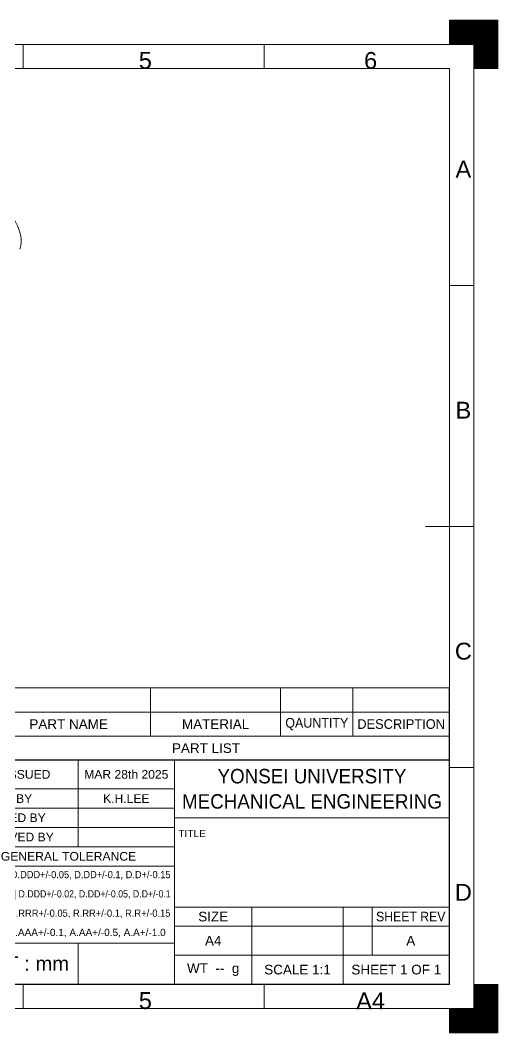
# Model space of a CAD drawing. Header units: millimetres. Extents: x 0 to 297, y 0 to 210.
# Drawn here: x 197.9 to 297, y 0 to 210 of the extents above; entities that cross this region are included whole.
import ezdxf

# ---------------------------------------------------------------- set-up
doc = ezdxf.new("R2010")
doc.units = ezdxf.units.MM
doc.layers.add('1', color=7, linetype='Continuous', true_color=0xffffff)
doc.layers.add('256', color=7, linetype='Continuous', true_color=0xffffff)
doc.styles.add('Arial', font='Arial')

# ---------------------------------------------------------------- blocks, each defined once
blk = doc.blocks.new('HATCH3')
at = {"color": 7, "lineweight": 13}
for p, q in [((287, 209.98988), (297, 209.98988)), ((287, 209.94755), (297, 209.94755)), ((287, 209.90522), (297, 209.90522)), ((287, 209.86289), (297, 209.86289)), ((287, 209.82056), (297, 209.82056)), ((287, 209.77823), (297, 209.77823)), ((287, 209.7359), (297, 209.7359)), ((287, 209.69357), (297, 209.69357)), ((287, 209.65124), (297, 209.65124)), ((287, 209.60891), (297, 209.60891)), ((287, 209.56658), (297, 209.56658)), ((287, 209.52425), (297, 209.52425)), ((287, 209.48192), (297, 209.48192)), ((287, 209.43959), (297, 209.43959)), ((287, 209.39726), (297, 209.39726)), ((287, 209.35493), (297, 209.35493)), ((287, 209.3126), (297, 209.3126)), ((287, 209.27027), (297, 209.27027)), ((287, 209.22794), (297, 209.22794)), ((287, 209.18561), (297, 209.18561)), ((287, 209.14328), (297, 209.14328)), ((287, 209.10095), (297, 209.10095)), ((287, 209.05862), (297, 209.05862)), ((287, 209.01629), (297, 209.01629)), ((287, 208.97396), (297, 208.97396)), ((287, 208.93163), (297, 208.93163)), ((287, 208.8893), (297, 208.8893)), ((287, 208.84697), (297, 208.84697)), ((287, 208.80464), (297, 208.80464)), ((287, 208.76231), (297, 208.76231)), ((287, 208.71998), (297, 208.71998)), ((287, 208.67765), (297, 208.67765)), ((287, 208.63532), (297, 208.63532)), ((287, 208.59299), (297, 208.59299)), ((287, 208.55066), (297, 208.55066)), ((287, 208.50833), (297, 208.50833)), ((287, 208.466), (297, 208.466)), ((287, 208.42367), (297, 208.42367)), ((287, 208.38134), (297, 208.38134)), ((287, 208.33901), (297, 208.33901)), ((287, 208.29668), (297, 208.29668)), ((287, 208.25435), (297, 208.25435)), ((287, 208.21202), (297, 208.21202)), ((287, 208.16969), (297, 208.16969)), ((287, 208.12736), (297, 208.12736)), ((287, 208.08503), (297, 208.08503)), ((287, 208.0427), (297, 208.0427)), ((287, 208.00037), (297, 208.00037)), ((287, 207.95804), (297, 207.95804)), ((287, 207.91571), (297, 207.91571)), ((287, 207.87338), (297, 207.87338)), ((287, 207.83105), (297, 207.83105)), ((287, 207.78872), (297, 207.78872)), ((287, 207.74639), (297, 207.74639)), ((287, 207.70406), (297, 207.70406)), ((287, 207.66173), (297, 207.66173)), ((287, 207.6194), (297, 207.6194)), ((287, 207.57707), (297, 207.57707)), ((287, 207.53474), (297, 207.53474)), ((287, 207.49241), (297, 207.49241)), ((287, 207.45008), (297, 207.45008)), ((287, 207.40775), (297, 207.40775)), ((287, 207.36542), (297, 207.36542)), ((287, 207.32309), (297, 207.32309)), ((287, 207.28076), (297, 207.28076)), ((287, 207.23843), (297, 207.23843)), ((287, 207.1961), (297, 207.1961)), ((287, 207.15377), (297, 207.15377)), ((287, 207.11144), (297, 207.11144)), ((287, 207.06911), (297, 207.06911)), ((287, 207.02678), (297, 207.02678)), ((287, 206.98445), (297, 206.98445)), ((287, 206.94212), (297, 206.94212)), ((287, 206.89979), (297, 206.89979)), ((287, 206.85746), (297, 206.85746)), ((287, 206.81513), (297, 206.81513)), ((287, 206.7728), (297, 206.7728)), ((287, 206.73047), (297, 206.73047)), ((287, 206.68814), (297, 206.68814)), ((287, 206.64581), (297, 206.64581)), ((287, 206.60348), (297, 206.60348)), ((287, 206.56115), (297, 206.56115)), ((287, 206.51882), (297, 206.51882)), ((287, 206.47649), (297, 206.47649)), ((287, 206.43416), (297, 206.43416)), ((287, 206.39183), (297, 206.39183)), ((287, 206.3495), (297, 206.3495)), ((287, 206.30717), (297, 206.30717)), ((287, 206.26484), (297, 206.26484)), ((287, 206.22251), (297, 206.22251)), ((287, 206.18018), (297, 206.18018)), ((287, 206.13785), (297, 206.13785)), ((287, 206.09552), (297, 206.09552)), ((287, 206.05319), (297, 206.05319)), ((287, 206.01086), (297, 206.01086)), ((287, 205.96853), (297, 205.96853)), ((287, 205.9262), (297, 205.9262)), ((287, 205.88387), (297, 205.88387)), ((287, 205.84154), (297, 205.84154)), ((287, 205.79921), (297, 205.79921)), ((287, 205.75688), (297, 205.75688)), ((287, 205.71455), (297, 205.71455)), ((287, 205.67222), (297, 205.67222)), ((287, 205.62989), (297, 205.62989)), ((287, 205.58756), (297, 205.58756)), ((287, 205.54523), (297, 205.54523)), ((287, 205.5029), (297, 205.5029)), ((287, 205.46057), (297, 205.46057)), ((287, 205.41824), (297, 205.41824)), ((287, 205.37591), (297, 205.37591)), ((287, 205.33358), (297, 205.33358)), ((287, 205.29125), (297, 205.29125)), ((287, 205.24892), (297, 205.24892)), ((287, 205.20659), (297, 205.20659)), ((287, 205.16426), (297, 205.16426)), ((287, 205.12193), (297, 205.12193)), ((287, 205.0796), (297, 205.0796)), ((287, 205.03727), (297, 205.03727)), ((292, 204.99494), (297, 204.99494)), ((292, 204.95261), (297, 204.95261)), ((292, 204.91028), (297, 204.91028)), ((292, 204.86795), (297, 204.86795)), ((292, 204.82562), (297, 204.82562)), ((292, 204.78329), (297, 204.78329)), ((292, 204.74096), (297, 204.74096)), ((292, 204.69863), (297, 204.69863)), ((292, 204.6563), (297, 204.6563)), ((292, 204.61397), (297, 204.61397)), ((292, 204.57164), (297, 204.57164)), ((292, 204.52931), (297, 204.52931)), ((292, 204.48698), (297, 204.48698)), ((292, 204.44465), (297, 204.44465)), ((292, 204.40232), (297, 204.40232)), ((292, 204.35999), (297, 204.35999)), ((292, 204.31766), (297, 204.31766)), ((292, 204.27533), (297, 204.27533)), ((292, 204.233), (297, 204.233)), ((292, 204.19067), (297, 204.19067)), ((292, 204.14834), (297, 204.14834)), ((292, 204.10601), (297, 204.10601)), ((292, 204.06368), (297, 204.06368)), ((292, 204.02135), (297, 204.02135)), ((292, 203.97902), (297, 203.97902)), ((292, 203.93669), (297, 203.93669)), ((292, 203.89436), (297, 203.89436)), ((292, 203.85203), (297, 203.85203)), ((292, 203.8097), (297, 203.8097)), ((292, 203.76737), (297, 203.76737)), ((292, 203.72504), (297, 203.72504)), ((292, 203.68271), (297, 203.68271)), ((292, 203.64038), (297, 203.64038)), ((292, 203.59805), (297, 203.59805)), ((292, 203.55572), (297, 203.55572)), ((292, 203.51339), (297, 203.51339)), ((292, 203.47106), (297, 203.47106)), ((292, 203.42873), (297, 203.42873)), ((292, 203.3864), (297, 203.3864)), ((292, 203.34407), (297, 203.34407)), ((292, 203.30174), (297, 203.30174)), ((292, 203.25941), (297, 203.25941)), ((292, 203.21708), (297, 203.21708)), ((292, 203.17475), (297, 203.17475)), ((292, 203.13242), (297, 203.13242)), ((292, 203.09009), (297, 203.09009)), ((292, 203.04776), (297, 203.04776)), ((292, 203.00543), (297, 203.00543)), ((292, 202.9631), (297, 202.9631)), ((292, 202.92077), (297, 202.92077)), ((292, 202.87844), (297, 202.87844)), ((292, 202.83611), (297, 202.83611)), ((292, 202.79378), (297, 202.79378)), ((292, 202.75145), (297, 202.75145)), ((292, 202.70912), (297, 202.70912)), ((292, 202.66679), (297, 202.66679)), ((292, 202.62446), (297, 202.62446)), ((292, 202.58213), (297, 202.58213)), ((292, 202.5398), (297, 202.5398)), ((292, 202.49747), (297, 202.49747)), ((292, 202.45514), (297, 202.45514)), ((292, 202.41281), (297, 202.41281)), ((292, 202.37048), (297, 202.37048)), ((292, 202.32815), (297, 202.32815)), ((292, 202.28582), (297, 202.28582)), ((292, 202.24349), (297, 202.24349)), ((292, 202.20116), (297, 202.20116)), ((292, 202.15883), (297, 202.15883)), ((292, 202.1165), (297, 202.1165)), ((292, 202.07417), (297, 202.07417)), ((292, 202.03184), (297, 202.03184)), ((292, 201.98951), (297, 201.98951)), ((292, 201.94718), (297, 201.94718)), ((292, 201.90485), (297, 201.90485)), ((292, 201.86252), (297, 201.86252)), ((292, 201.82019), (297, 201.82019)), ((292, 201.77786), (297, 201.77786)), ((292, 201.73553), (297, 201.73553)), ((292, 201.6932), (297, 201.6932)), ((292, 201.65087), (297, 201.65087)), ((292, 201.60854), (297, 201.60854)), ((292, 201.56621), (297, 201.56621)), ((292, 201.52388), (297, 201.52388)), ((292, 201.48155), (297, 201.48155)), ((292, 201.43922), (297, 201.43922)), ((292, 201.39689), (297, 201.39689)), ((292, 201.35456), (297, 201.35456)), ((292, 201.31223), (297, 201.31223)), ((292, 201.2699), (297, 201.2699)), ((292, 201.22757), (297, 201.22757)), ((292, 201.18524), (297, 201.18524)), ((292, 201.14291), (297, 201.14291)), ((292, 201.10058), (297, 201.10058)), ((292, 201.05825), (297, 201.05825)), ((292, 201.01592), (297, 201.01592)), ((292, 200.97359), (297, 200.97359)), ((292, 200.93126), (297, 200.93126)), ((292, 200.88893), (297, 200.88893)), ((292, 200.8466), (297, 200.8466)), ((292, 200.80427), (297, 200.80427)), ((292, 200.76194), (297, 200.76194)), ((292, 200.71961), (297, 200.71961)), ((292, 200.67728), (297, 200.67728)), ((292, 200.63495), (297, 200.63495)), ((292, 200.59262), (297, 200.59262)), ((292, 200.55029), (297, 200.55029)), ((292, 200.50796), (297, 200.50796)), ((292, 200.46563), (297, 200.46563)), ((292, 200.4233), (297, 200.4233)), ((292, 200.38097), (297, 200.38097)), ((292, 200.33864), (297, 200.33864)), ((292, 200.29631), (297, 200.29631)), ((292, 200.25398), (297, 200.25398)), ((292, 200.21165), (297, 200.21165)), ((292, 200.16932), (297, 200.16932)), ((292, 200.12699), (297, 200.12699)), ((292, 200.08466), (297, 200.08466)), ((292, 200.04233), (297, 200.04233)), ((292, 200), (297, 200))]:
    blk.add_line(p, q, dxfattribs=at)
blk = doc.blocks.new('HATCH5')
at = {"color": 7, "lineweight": 13}
for p, q in [((292, 9.98988), (297, 9.98988)), ((292, 9.94755), (297, 9.94755)), ((292, 9.90522), (297, 9.90522)), ((292, 9.86289), (297, 9.86289)), ((292, 9.82056), (297, 9.82056)), ((292, 9.77823), (297, 9.77823)), ((292, 9.7359), (297, 9.7359)), ((292, 9.69357), (297, 9.69357)), ((292, 9.65124), (297, 9.65124)), ((292, 9.60891), (297, 9.60891)), ((292, 9.56658), (297, 9.56658)), ((292, 9.52425), (297, 9.52425)), ((292, 9.48192), (297, 9.48192)), ((292, 9.43959), (297, 9.43959)), ((292, 9.39726), (297, 9.39726)), ((292, 9.35493), (297, 9.35493)), ((292, 9.3126), (297, 9.3126)), ((292, 9.27027), (297, 9.27027)), ((292, 9.22794), (297, 9.22794)), ((292, 9.18561), (297, 9.18561)), ((292, 9.14328), (297, 9.14328)), ((292, 9.10095), (297, 9.10095)), ((292, 9.05862), (297, 9.05862)), ((292, 9.01629), (297, 9.01629)), ((292, 8.97396), (297, 8.97396)), ((292, 8.93163), (297, 8.93163)), ((292, 8.8893), (297, 8.8893)), ((292, 8.84697), (297, 8.84697)), ((292, 8.80464), (297, 8.80464)), ((292, 8.76231), (297, 8.76231)), ((292, 8.71998), (297, 8.71998)), ((292, 8.67765), (297, 8.67765)), ((292, 8.63532), (297, 8.63532)), ((292, 8.59299), (297, 8.59299)), ((292, 8.55066), (297, 8.55066)), ((292, 8.50833), (297, 8.50833)), ((292, 8.466), (297, 8.466)), ((292, 8.42367), (297, 8.42367)), ((292, 8.38134), (297, 8.38134)), ((292, 8.33901), (297, 8.33901)), ((292, 8.29668), (297, 8.29668)), ((292, 8.25435), (297, 8.25435)), ((292, 8.21202), (297, 8.21202)), ((292, 8.16969), (297, 8.16969)), ((292, 8.12736), (297, 8.12736)), ((292, 8.08503), (297, 8.08503)), ((292, 8.0427), (297, 8.0427)), ((292, 8.00037), (297, 8.00037)), ((292, 7.95804), (297, 7.95804)), ((292, 7.91571), (297, 7.91571)), ((292, 7.87338), (297, 7.87338)), ((292, 7.83105), (297, 7.83105)), ((292, 7.78872), (297, 7.78872)), ((292, 7.74639), (297, 7.74639)), ((292, 7.70406), (297, 7.70406)), ((292, 7.66173), (297, 7.66173)), ((292, 7.6194), (297, 7.6194)), ((292, 7.57707), (297, 7.57707)), ((292, 7.53474), (297, 7.53474)), ((292, 7.49241), (297, 7.49241)), ((292, 7.45008), (297, 7.45008)), ((292, 7.40775), (297, 7.40775)), ((292, 7.36542), (297, 7.36542)), ((292, 7.32309), (297, 7.32309)), ((292, 7.28076), (297, 7.28076)), ((292, 7.23843), (297, 7.23843)), ((292, 7.1961), (297, 7.1961)), ((292, 7.15377), (297, 7.15377)), ((292, 7.11144), (297, 7.11144)), ((292, 7.06911), (297, 7.06911)), ((292, 7.02678), (297, 7.02678)), ((292, 6.98445), (297, 6.98445)), ((292, 6.94212), (297, 6.94212)), ((292, 6.89979), (297, 6.89979)), ((292, 6.85746), (297, 6.85746)), ((292, 6.81513), (297, 6.81513)), ((292, 6.7728), (297, 6.7728)), ((292, 6.73047), (297, 6.73047)), ((292, 6.68814), (297, 6.68814)), ((292, 6.64581), (297, 6.64581)), ((292, 6.60348), (297, 6.60348)), ((292, 6.56115), (297, 6.56115)), ((292, 6.51882), (297, 6.51882)), ((292, 6.47649), (297, 6.47649)), ((292, 6.43416), (297, 6.43416)), ((292, 6.39183), (297, 6.39183)), ((292, 6.3495), (297, 6.3495)), ((292, 6.30717), (297, 6.30717)), ((287, 4.99494), (297, 4.99494)), ((287, 4.95261), (297, 4.95261)), ((287, 4.91028), (297, 4.91028)), ((287, 4.86795), (297, 4.86795)), ((287, 4.82562), (297, 4.82562)), ((287, 4.78329), (297, 4.78329)), ((287, 4.74096), (297, 4.74096)), ((287, 4.69863), (297, 4.69863)), ((287, 4.6563), (297, 4.6563)), ((287, 4.61397), (297, 4.61397)), ((287, 4.57164), (297, 4.57164)), ((287, 4.52931), (297, 4.52931)), ((287, 4.48698), (297, 4.48698)), ((287, 4.44465), (297, 4.44465)), ((287, 4.40232), (297, 4.40232)), ((287, 4.35999), (297, 4.35999)), ((287, 4.31766), (297, 4.31766)), ((287, 4.27533), (297, 4.27533)), ((287, 4.233), (297, 4.233)), ((292, 6.26484), (297, 6.26484)), ((292, 6.22251), (297, 6.22251)), ((292, 6.18018), (297, 6.18018)), ((292, 6.13785), (297, 6.13785)), ((292, 6.09552), (297, 6.09552)), ((292, 6.05319), (297, 6.05319)), ((292, 6.01086), (297, 6.01086)), ((292, 5.96853), (297, 5.96853)), ((292, 5.9262), (297, 5.9262)), ((292, 5.88387), (297, 5.88387)), ((292, 5.84154), (297, 5.84154)), ((292, 5.79921), (297, 5.79921)), ((292, 5.75688), (297, 5.75688)), ((292, 5.71455), (297, 5.71455)), ((292, 5.67222), (297, 5.67222)), ((292, 5.62989), (297, 5.62989)), ((292, 5.58756), (297, 5.58756)), ((292, 5.54523), (297, 5.54523)), ((292, 5.5029), (297, 5.5029)), ((292, 5.46057), (297, 5.46057)), ((292, 5.41824), (297, 5.41824)), ((292, 5.37591), (297, 5.37591)), ((292, 5.33358), (297, 5.33358)), ((292, 5.29125), (297, 5.29125)), ((292, 5.24892), (297, 5.24892)), ((292, 5.20659), (297, 5.20659)), ((292, 5.16426), (297, 5.16426)), ((292, 5.12193), (297, 5.12193)), ((292, 5.0796), (297, 5.0796)), ((292, 5.03727), (297, 5.03727)), ((287, 4.19067), (297, 4.19067)), ((287, 4.14834), (297, 4.14834)), ((287, 4.10601), (297, 4.10601)), ((287, 4.06368), (297, 4.06368)), ((287, 4.02135), (297, 4.02135)), ((287, 3.97902), (297, 3.97902)), ((287, 3.93669), (297, 3.93669)), ((287, 3.89436), (297, 3.89436)), ((287, 3.85203), (297, 3.85203)), ((287, 3.8097), (297, 3.8097)), ((287, 3.76737), (297, 3.76737)), ((287, 3.72504), (297, 3.72504)), ((287, 3.68271), (297, 3.68271)), ((287, 3.64038), (297, 3.64038)), ((287, 3.59805), (297, 3.59805)), ((287, 3.55572), (297, 3.55572)), ((287, 3.51339), (297, 3.51339)), ((287, 3.47106), (297, 3.47106)), ((287, 3.42873), (297, 3.42873)), ((287, 3.3864), (297, 3.3864)), ((287, 3.34407), (297, 3.34407)), ((287, 3.30174), (297, 3.30174)), ((287, 3.25941), (297, 3.25941)), ((287, 3.21708), (297, 3.21708)), ((287, 3.17475), (297, 3.17475)), ((287, 3.13242), (297, 3.13242)), ((287, 3.09009), (297, 3.09009)), ((287, 3.04776), (297, 3.04776)), ((287, 3.00543), (297, 3.00543)), ((287, 2.9631), (297, 2.9631)), ((287, 2.92077), (297, 2.92077)), ((287, 2.87844), (297, 2.87844)), ((287, 2.83611), (297, 2.83611)), ((287, 2.79378), (297, 2.79378)), ((287, 2.75145), (297, 2.75145)), ((287, 2.70912), (297, 2.70912)), ((287, 2.66679), (297, 2.66679)), ((287, 2.62446), (297, 2.62446)), ((287, 2.58213), (297, 2.58213)), ((287, 2.5398), (297, 2.5398)), ((287, 2.49747), (297, 2.49747)), ((287, 2.45514), (297, 2.45514)), ((287, 2.41281), (297, 2.41281)), ((287, 2.37048), (297, 2.37048)), ((287, 2.32815), (297, 2.32815)), ((287, 2.28582), (297, 2.28582)), ((287, 2.24349), (297, 2.24349)), ((287, 2.20116), (297, 2.20116)), ((287, 2.15883), (297, 2.15883)), ((287, 2.1165), (297, 2.1165)), ((287, 2.07417), (297, 2.07417)), ((287, 2.03184), (297, 2.03184)), ((287, 1.98951), (297, 1.98951)), ((287, 1.94718), (297, 1.94718)), ((287, 1.90485), (297, 1.90485)), ((287, 1.86252), (297, 1.86252)), ((287, 1.82019), (297, 1.82019)), ((287, 1.77786), (297, 1.77786)), ((287, 1.73553), (297, 1.73553)), ((287, 1.6932), (297, 1.6932)), ((287, 1.65087), (297, 1.65087)), ((287, 1.60854), (297, 1.60854)), ((287, 1.56621), (297, 1.56621)), ((287, 1.52388), (297, 1.52388)), ((287, 1.48155), (297, 1.48155)), ((287, 1.43922), (297, 1.43922)), ((287, 1.39689), (297, 1.39689)), ((287, 1.35456), (297, 1.35456)), ((287, 1.31223), (297, 1.31223)), ((287, 1.2699), (297, 1.2699)), ((287, 1.22757), (297, 1.22757)), ((287, 1.18524), (297, 1.18524)), ((287, 1.14291), (297, 1.14291)), ((287, 1.10058), (297, 1.10058)), ((287, 1.05825), (297, 1.05825)), ((287, 1.01592), (297, 1.01592)), ((287, 0.97359), (297, 0.97359)), ((287, 0.93126), (297, 0.93126)), ((287, 0.88893), (297, 0.88893)), ((287, 0.8466), (297, 0.8466)), ((287, 0.80427), (297, 0.80427)), ((287, 0.76194), (297, 0.76194)), ((287, 0.71961), (297, 0.71961)), ((287, 0.67728), (297, 0.67728)), ((287, 0.63495), (297, 0.63495)), ((287, 0.59262), (297, 0.59262)), ((287, 0.55029), (297, 0.55029)), ((287, 0.50796), (297, 0.50796)), ((287, 0.46563), (297, 0.46563)), ((287, 0.4233), (297, 0.4233)), ((287, 0.38097), (297, 0.38097)), ((287, 0.33864), (297, 0.33864)), ((287, 0.29631), (297, 0.29631)), ((287, 0.25398), (297, 0.25398)), ((287, 0.21165), (297, 0.21165)), ((287, 0.16932), (297, 0.16932)), ((287, 0.12699), (297, 0.12699)), ((287, 0.08466), (297, 0.08466)), ((287, 0.04233), (297, 0.04233)), ((287, 0), (297, 0))]:
    blk.add_line(p, q, dxfattribs=at)
blk = doc.blocks.new('TabularNote1')
at = {"layer": '1', "color": 3, "linetype": 'Continuous', "lineweight": 13}
for p, q in [((-57, 46.5), (-41, 46.5)), ((-57, 46.5), (-57, 34.5)), ((-41, 46.5), (-22, 46.5)), ((-22, 46.5), (-16, 46.5)), ((-16, 46.5), (0, 46.5)), ((0, 46.5), (0, 34.5)), ((-57, 34.5), (-41, 34.5)), ((-57, 34.5), (-57, 28)), ((-41, 34.5), (-22, 34.5)), ((-22, 34.5), (-16, 34.5)), ((-16, 34.5), (0, 34.5)), ((0, 34.5), (0, 28)), ((-57, 28), (-57, 16)), ((0, 28), (0, 16)), ((-57, 16), (-41, 16)), ((-57, 16), (-57, 12)), ((-41, 16), (-22, 16)), ((-41, 16), (-41, 12)), ((-22, 16), (-16, 16)), ((-22, 16), (-22, 12)), ((-16, 16), (0, 16)), ((-16, 16), (-16, 12)), ((0, 16), (0, 12)), ((-57, 12), (-41, 12)), ((-57, 12), (-57, 6)), ((-41, 12), (-22, 12)), ((-41, 12), (-41, 6)), ((-22, 12), (-16, 12)), ((-22, 12), (-22, 6)), ((-16, 12), (0, 12)), ((-16, 12), (-16, 6)), ((0, 12), (0, 6)), ((-57, 6), (-41, 6)), ((-57, 6), (-57, 0)), ((-41, 6), (-22, 6)), ((-41, 6), (-41, 0)), ((-22, 6), (-16, 6)), ((-22, 6), (-22, 0)), ((-16, 6), (0, 6)), ((0, 6), (0, 0)), ((-57, 0), (-41, 0)), ((-41, 0), (-22, 0)), ((-22, 0), (-16, 0)), ((-16, 0), (0, 0))]:
    blk.add_line(p, q, dxfattribs=at)
at = {"layer": '1', "color": 7, "linetype": 'Continuous', "lineweight": 13, "line_spacing_factor": 1.047437, "style": 'Arial'}
for s, insert, char_height, attachment_point in [('\\fArial|b0|i0;\\W0.9302;YONSEI UNIVERSITY\\PMECHANICAL ENGINEERING', (-28.5, 40.5), 3, 5), ('\\fArial|b0|i0;\\W1.0000;TITLE', (-56.23, 31.25), 1.5, 4), ('\\fArial|b0|i0;\\W1.0000;SIZE', (-49, 14), 2, 5), ('\\fArial|b0|i0;\\W0.9083;SHEET REV', (-8, 14), 2, 5), ('\\fArial|b0|i0;\\W1.0000;A4', (-49, 9), 2, 5), ('\\fArial|b0|i0;\\W1.0000;A', (-8, 9), 2, 5), ('\\fArial|b0|i0;\\W1.0000;WT  --  g', (-49, 3), 2, 5), ('\\fArial|b0|i0;\\W1.0000;SCALE 1:1', (-31.5, 3), 2, 5), ('\\fArial|b0|i0;\\W1.0000;SHEET 1 OF 1', (-11, 3), 2, 5)]:
    blk.add_mtext(s, dxfattribs=dict(at, insert=insert, char_height=char_height, attachment_point=attachment_point))
blk = doc.blocks.new('TabularNote2')
at = {"layer": '1', "color": 3, "linetype": 'Continuous', "lineweight": 13}
for p, q in [((-101, 15), (-96, 15)), ((-101, 15), (-101, 10)), ((-96, 15), (-96, 10)), ((-96, 15), (-62, 15)), ((-62, 15), (-62, 10)), ((-62, 15), (-35, 15)), ((-35, 15), (-35, 10)), ((-35, 15), (-20, 15)), ((-20, 15), (-20, 10)), ((-20, 15), (0, 15)), ((0, 15), (0, 10)), ((-101, 10), (-96, 10)), ((-101, 10), (-101, 5)), ((-96, 10), (-62, 10)), ((-96, 10), (-96, 5)), ((-62, 10), (-35, 10)), ((-62, 10), (-62, 5)), ((-35, 10), (-20, 10)), ((-35, 10), (-35, 5)), ((-20, 10), (0, 10)), ((-20, 10), (-20, 5)), ((0, 10), (0, 5)), ((-101, 5), (-96, 5)), ((-101, 5), (-101, 0)), ((-96, 5), (-62, 5)), ((-62, 5), (-35, 5)), ((-35, 5), (-20, 5)), ((-20, 5), (0, 5)), ((0, 5), (0, 0)), ((-101, 0), (-96, 0)), ((-96, 0), (-62, 0)), ((-62, 0), (-35, 0)), ((-35, 0), (-20, 0)), ((-20, 0), (0, 0))]:
    blk.add_line(p, q, dxfattribs=at)
at = {"layer": '1', "color": 7, "linetype": 'Continuous', "lineweight": 13, "char_height": 2, "attachment_point": 5, "line_spacing_factor": 1.047437, "style": 'Arial'}
for s, insert in [('\\fArial|b0|i0;\\W1.0000;1', (-98.5, 12.5)), ('\\fArial|b0|i0;\\W1.0000;#', (-98.5, 7.5)), ('\\fArial|b0|i0;\\W1.0000;PART NAME', (-79, 7.5)), ('\\fArial|b0|i0;\\W1.0000;MATERIAL', (-48.5, 7.5)), ('\\fArial|b0|i0;\\W0.9254;QAUNTITY', (-27.5, 7.5)), ('\\fArial|b0|i0;\\W0.9535;DESCRIPTION', (-10, 7.5)), ('\\fArial|b0|i0;\\W1.0000;PART LIST', (-50.5, 2.5))]:
    blk.add_mtext(s, dxfattribs=dict(at, insert=insert))
blk = doc.blocks.new('TabularNote3')
at = {"layer": '1', "color": 3, "linetype": 'Continuous', "lineweight": 13}
for p, q in [((-44, 46.5), (-20, 46.5)), ((-44, 46.5), (-44, 40.5)), ((-20, 46.5), (-20, 40.5)), ((-20, 46.5), (0, 46.5)), ((0, 46.5), (0, 40.5)), ((-44, 40.5), (-20, 40.5)), ((-44, 40.5), (-44, 36.5)), ((-20, 40.5), (0, 40.5)), ((-20, 40.5), (-20, 36.5)), ((0, 40.5), (0, 36.5)), ((-44, 36.5), (-20, 36.5)), ((-44, 36.5), (-44, 32.5)), ((-20, 36.5), (0, 36.5)), ((-20, 36.5), (-20, 32.5)), ((0, 36.5), (0, 32.5)), ((-44, 32.5), (-20, 32.5)), ((-44, 32.5), (-44, 28.5)), ((-20, 32.5), (0, 32.5)), ((-20, 32.5), (-20, 28.5)), ((0, 32.5), (0, 28.5)), ((-44, 28.5), (-20, 28.5)), ((-44, 28.5), (-44, 24.5)), ((-20, 28.5), (0, 28.5)), ((0, 28.5), (0, 24.5)), ((-44, 24.5), (-20, 24.5)), ((-44, 24.5), (-44, 20.5)), ((-20, 24.5), (0, 24.5)), ((0, 24.5), (0, 20.5)), ((-44, 20.5), (-44, 16.5)), ((0, 20.5), (0, 16.5)), ((-44, 16.5), (-44, 12.5)), ((0, 16.5), (0, 12.5)), ((-44, 12.5), (-44, 8.5)), ((0, 12.5), (0, 8.5)), ((-44, 8.5), (-20, 8.5)), ((-44, 8.5), (-44, 0)), ((-20, 8.5), (0, 8.5)), ((-20, 8.5), (-20, 0)), ((0, 8.5), (0, 0)), ((-44, 0), (-20, 0)), ((-20, 0), (0, 0))]:
    blk.add_line(p, q, dxfattribs=at)
at = {"layer": '1', "color": 7, "linetype": 'Continuous', "lineweight": 13, "line_spacing_factor": 1.047437, "style": 'Arial'}
for s, insert, char_height, attachment_point in [('\\fArial|b0|i0;\\W1.0000;FIRST ISSUED', (-43.075, 43.5), 1.8, 4), ('\\fArial|b0|i0;\\W1.0000;MAR 28th 2025', (-10, 43.5), 1.8, 5), ('\\fArial|b0|i0;\\W1.0000;DRAWN BY', (-43.075, 38.5), 1.8, 4), ('\\fArial|b0|i0;\\W1.0000;K.H.LEE', (-10, 38.5), 1.8, 5), ('\\fArial|b0|i0;\\W1.0000;CHECKED BY', (-43.075, 34.5), 1.8, 4), ('\\fArial|b0|i0;\\W1.0000;APPROVED BY', (-43.075, 30.5), 1.8, 4), ('\\fArial|b0|i0;\\W1.0000;GENERAL TOLERANCE', (-22, 26.5), 1.8, 5), ('\\fArial|b0|i0;\\W0.9128;[LENGTH] D.DDD+/-0.05, D.DD+/-0.1, D.D+/-0.15', (-43.29041, 22.5), 1.5, 4), ('\\fArial|b0|i0;\\W0.8709;[DIAMETER] D.DDD+/-0.02, D.DD+/-0.05, D.D+/-0.1', (-43.32186, 18.5), 1.5, 4), ('\\fArial|b0|i0;\\W0.9239;[RADIUS] R.RRR+/-0.05, R.RR+/-0.1, R.R+/-0.15', (-43.28208, 14.5), 1.5, 4), ('\\fArial|b0|i0;\\W0.9916;[ANGLE] A.AAA+/-0.1, A.AA+/-0.5, A.A+/-1.0', (-43.2313, 10.5), 1.5, 4), ('\\fArial|b0|i0;\\W1.0000;UNIT : mm', (-32, 4.25), 3, 5)]:
    blk.add_mtext(s, dxfattribs=dict(at, insert=insert, char_height=char_height, attachment_point=attachment_point))

msp = doc.modelspace()

# ---------------------------------------------------------------- linework, layer by layer
at = {"layer": '1', "color": 155, "linetype": 'Continuous', "lineweight": 18}
msp.add_ellipse((193.855504, 166.616674), major_axis=(-3, 5.196152), ratio=0.57735, start_param=3.5467396103, end_param=6.1647334883, dxfattribs=at)
at = {"layer": '256', "color": 7, "linetype": 'Continuous', "lineweight": 13}
for p, q in [((287, 210), (297, 210)), ((287, 205), (287, 210)), ((297, 210), (297, 200)), ((292, 205), (287, 205)), ((292, 200), (292, 205)), ((297, 200), (292, 200)), ((292, 10), (297, 10)), ((292, 5), (292, 10)), ((297, 10), (297, 0)), ((287, 5), (292, 5)), ((287, 0), (287, 5)), ((297, 0), (287, 0))]:
    msp.add_line(p, q, dxfattribs=at)
at = {"layer": '256', "color": 3, "linetype": 'Continuous', "lineweight": 13}
for p, q in [((15, 205), (292, 205)), ((198.5, 205), (198.5, 200)), ((248.5, 205), (248.5, 200)), ((292, 205), (292, 5)), ((20, 200), (287, 200)), ((287, 200), (287, 10)), ((287, 155), (292, 155)), ((287, 105), (282, 105)), ((287, 105), (292, 105)), ((287, 105), (292, 105)), ((287, 55), (292, 55)), ((287, 10), (20, 10)), ((198.5, 10), (198.5, 5)), ((248.5, 10), (248.5, 5)), ((292, 5), (15, 5))]:
    msp.add_line(p, q, dxfattribs=at)

# ---------------------------------------------------------------- block references
at = {"layer": '1', "color": 3, "linetype": 'Continuous', "lineweight": 13}
for name, p in [('TabularNote2', (286.943684, 56.513908)), ('TabularNote3', (229.911091, 10.079665)), ('TabularNote1', (286.943684, 10.079665))]:
    msp.add_blockref(name, p, dxfattribs=at)
at = {"layer": '256', "color": 7, "linetype": 'Continuous', "lineweight": 35}
for name in ['HATCH3', 'HATCH5']:
    msp.add_blockref(name, (0, 0), dxfattribs=at)

# ---------------------------------------------------------------- texts
at = {"layer": '256', "color": 7, "linetype": 'Continuous', "lineweight": 13, "char_height": 3.5, "attachment_point": 7, "line_spacing_factor": 1.047437, "style": 'Arial'}
for s, insert in [('\\fArial|b0|i0;\\W1.0000;5', (222.500848, 199.871365)), ('\\fArial|b0|i0;\\W1.0000;6', (269.250848, 199.864203)), ('\\fArial|b0|i0;\\W1.0000;A', (288.229872, 177.371365)), ('\\fArial|b0|i0;\\W1.0000;B', (288.229872, 127.371365)), ('\\fArial|b0|i0;\\W1.0000;C', (288.094982, 77.341522)), ('\\fArial|b0|i0;\\W1.0000;D', (288.094982, 27.371365)), ('\\fArial|b0|i0;\\W1.0000;5', (222.500848, 4.871365)), ('\\fArial|b0|i0;\\W1.0000;A4', (267.62022, 4.871365))]:
    msp.add_mtext(s, dxfattribs=dict(at, insert=insert))

doc.saveas('drawing.dxf')
